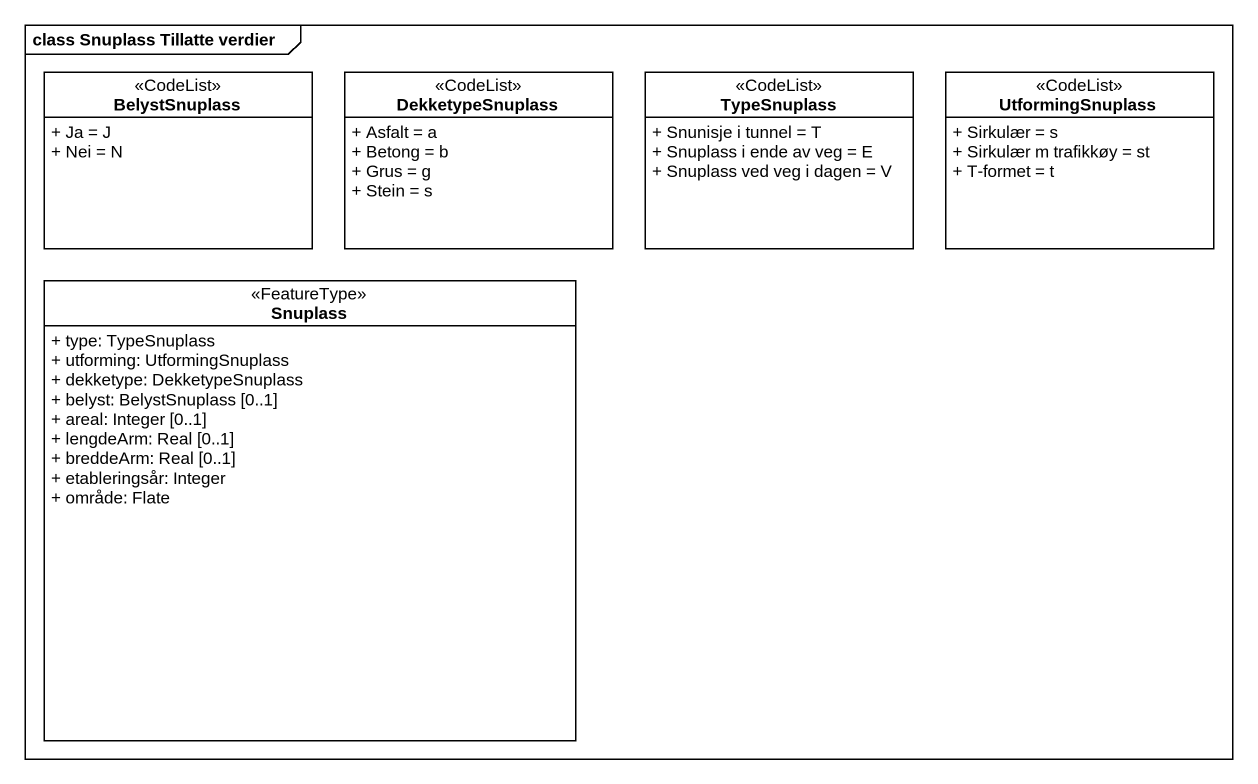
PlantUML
@startuml
mainframe class Snuplass Tillatte verdier
hide circle
hide empty members
skinparam classAttributeIconSize 0
class BelystSnuplass <<CodeList>> {
  + Ja = J
  + Nei = N
}
class DekketypeSnuplass <<CodeList>> {
  + Asfalt = a
  + Betong = b
  + Grus = g
  + Stein = s
}
class TypeSnuplass <<CodeList>> {
  + Snunisje i tunnel = T
  + Snuplass i ende av veg = E
  + Snuplass ved veg i dagen = V
}
class UtformingSnuplass <<CodeList>> {
  + Sirkulær = s
  + Sirkulær m trafikkøy = st
  + T-formet = t
}
class Snuplass <<FeatureType>> {
  + type: TypeSnuplass
  + utforming: UtformingSnuplass
  + dekketype: DekketypeSnuplass
  + belyst: BelystSnuplass [0..1]
  + areal: Integer [0..1]
  + lengdeArm: Real [0..1]
  + breddeArm: Real [0..1]
  + etableringsår: Integer
  + område: Flate
}
@enduml
